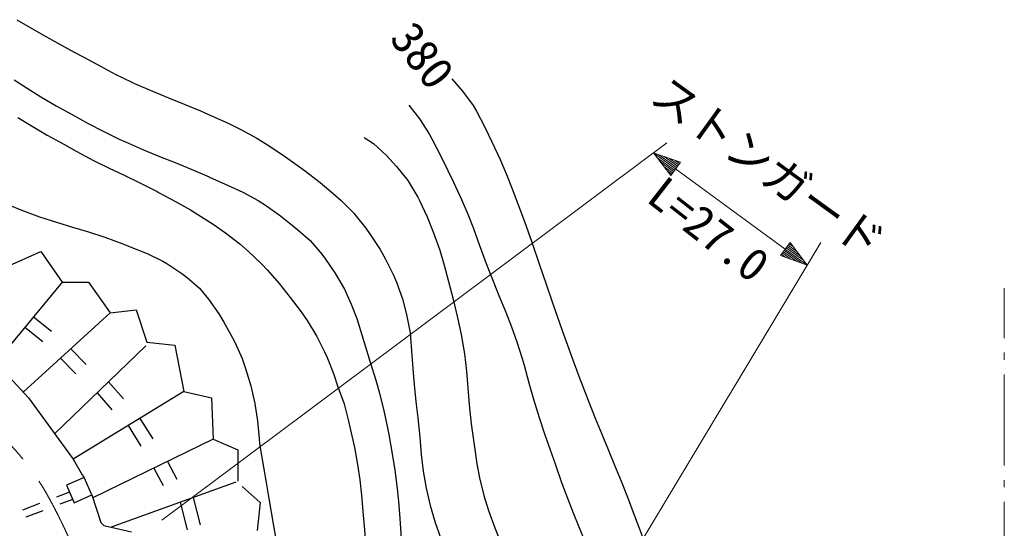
# Model space of a CAD drawing. Units: millimetres, scale not verified. Extents: x 40000 to 680000, y 20000 to 380000.
# Drawn here: x 407597 to 461738, y 302672 to 330628 of the extents above; entities that cross this region are included whole.
import ezdxf
from ezdxf.enums import TextEntityAlignment as Align

# ---------------------------------------------------------------- set-up
doc = ezdxf.new("R2010")
doc.units = ezdxf.units.MM
doc.header["$LTSCALE"] = 1000
doc.linetypes.add('CHAIN', pattern=[18.5, 12, -1.5, 3.5, -1.5])
for name, color, linetype, lineweight in [('M-BGD', 7, 'Continuous', 25), ('M-BGD-HTXT', 7, 'Continuous', 13), ('M-BMK', 2, 'CHAIN', 13), ('M-STR-HTXT', 7, 'Continuous', 13)]:
    doc.layers.add(name, color=color, linetype=linetype, lineweight=lineweight)
doc.styles.add('ＭＳ ゴシック', font='')
doc.styles.get('ＭＳ ゴシック').set_extended_font_data('MS Gothic')

msp = doc.modelspace()

# ---------------------------------------------------------------- linework, layer by layer
at = {"layer": 'M-BGD'}
for p, q in [((406868, 317043), (408755, 317895)), ((408755, 317895), (409940, 316202)), ((409940, 316202), (406276, 311792)), ((409940, 316202), (411379, 316202)), ((411379, 316202), (412565, 314509)), ((412565, 314509), (414004, 314678)), ((414004, 314678), (414597, 312900)), ((412565, 314509), (407788, 310163)), ((408361, 314302), (409346, 313502)), ((407888, 313732), (408872, 312931)), ((414539, 312702), (409512, 307873)), ((410406, 312544), (411246, 311683)), ((414597, 312900), (416121, 312731)), ((416121, 312731), (416629, 310191)), ((405876, 312223), (408077, 309852)), ((409843, 312032), (410683, 311171)), ((412476, 310720), (413296, 309783)), ((408077, 309852), (410533, 306465)), ((416629, 310191), (410533, 306465)), ((411852, 310121), (412672, 309183)), ((416629, 310191), (418153, 309852)), ((418153, 309852), (418237, 307566)), ((414211, 308713), (414917, 307593)), ((413561, 308316), (414267, 307195)), ((418237, 307566), (411613, 304345)), ((418237, 307566), (419592, 306976)), ((410533, 306465), (411041, 305619)), ((419592, 306976), (419592, 305267)), ((414977, 305980), (415494, 305015)), ((415724, 306344), (416242, 305379)), ((411137, 305471), (410169, 305047)), ((411041, 305619), (411137, 305471)), ((411562, 304503), (411137, 305471)), ((410169, 305047), (410593, 304079)), ((419473, 305201), (412626, 302736)), ((419825, 304972), (420815, 304095)), ((410340, 304658), (409629, 304388)), ((410593, 304079), (411562, 304503)), ((411562, 304503), (412057, 302994)), ((417140, 304361), (417523, 302855)), ((408694, 304032), (407759, 303677)), ((410514, 304261), (409803, 303991)), ((416416, 304100), (416799, 302594)), ((420815, 304095), (420657, 302544)), ((408868, 303636), (407933, 303281)), ((412057, 302994), (412226, 302825)), ((412226, 302825), (413750, 302486))]:
    msp.add_line(p, q, dxfattribs=at)
for points in [[(407448, 330628), (408174, 330198), (408909, 329774), (409699, 329333), (410586, 328851), (411125, 328563), (412042, 328068), (412856, 327634), (413766, 327193), (413919, 327124), (414906, 326697), (415783, 326336), (416635, 325990), (417547, 325610), (418153, 325346), (419055, 324936), (419761, 324584), (420633, 324107), (421370, 323653), (422218, 323094), (422988, 322543), (423317, 322298), (424125, 321672), (424840, 321068), (425265, 320689), (425967, 319994), (426027, 319927), (426637, 319164), (426873, 318827), (427412, 318004), (427720, 317472), (428150, 316594), (428313, 316202), (428647, 315280), (428859, 314428), (429075, 313408)], [(407288, 327327), (408000, 326862), (408759, 326393), (409604, 325900), (410448, 325431), (411367, 324928), (412183, 324495), (413069, 324063), (413411, 323907), (414404, 323477), (415292, 323116), (416144, 322778), (417027, 322417), (418009, 321986), (418068, 321959), (419026, 321536), (419866, 321154), (420717, 320690), (421116, 320435), (421938, 319850), (422688, 319250), (422894, 319081), (423571, 318488), (424206, 317749), (424418, 317472), (424926, 316710), (425449, 315808), (425828, 315000), (426127, 314196), (426408, 313304), (426736, 312233), (426873, 311799)], [(431361, 327378), (431953, 326701), (432531, 325913), (432715, 325600), (433175, 324718), (433562, 323907), (434009, 322949), (434368, 322123), (434682, 321338), (434995, 320503), (435351, 319527), (435763, 318403)], [(428990, 325939), (429583, 325177), (430108, 324352), (430260, 324076), (430737, 323168), (431148, 322332), (431445, 321705), (431884, 320752), (432234, 319934), (432546, 319146), (432870, 318280), (433256, 317227), (433477, 316625)], [(407488, 325243), (408280, 324770), (409114, 324289), (410018, 323780), (410702, 323399), (411657, 322890), (412517, 322466), (413345, 322074), (414202, 321663), (415148, 321180), (415274, 321113), (416172, 320634), (416992, 320170), (417391, 319927), (418228, 319395), (418915, 318911), (419696, 318313), (420185, 317895), (420888, 317215), (421201, 316879), (421856, 316126), (422471, 315355), (423069, 314576), (423402, 314085), (423932, 313223), (424361, 312374), (424503, 312053), (424850, 311188), (425095, 310445)], [(426535, 324161), (427043, 323822), (427770, 323163), (428313, 322552), (428934, 321786), (428990, 321705), (429495, 320865), (429583, 320689), (429996, 319783), (430345, 318911), (430694, 317959), (430945, 317139), (431181, 316237), (431445, 315186)], [(407123, 320393), (407654, 320181), (408679, 319801), (409613, 319493), (410497, 319225), (411373, 318961), (412282, 318667), (413263, 318310), (413665, 318149), (414601, 317774), (415461, 317357), (415697, 317218), (416512, 316678), (416798, 316456), (417475, 315863), (417983, 315271), (418543, 314466), (418830, 314001), (419305, 313145), (419423, 312900), (419822, 312003), (420015, 311461), (420303, 310503), (420520, 309531), (420523, 309513), (420674, 308574), (420757, 307599), (420777, 307312)], [(435763, 318403), (436185, 317150), (436543, 316090), (436855, 315171), (437142, 314341), (437421, 313550), (437712, 312744), (438033, 311871), (438404, 310881), (438473, 310699), (438871, 309663), (439245, 308724), (439603, 307849), (439954, 307001), (440306, 306148), (440669, 305256), (441051, 304289), (441319, 303588), (441644, 302729), (441859, 302147)], [(433477, 316625), (433952, 315468), (434329, 314545), (434645, 313739), (434933, 312929), (435230, 311998), (435340, 311630), (435599, 310668), (435848, 309767), (436163, 308757), (436455, 307873), (436765, 306976), (437033, 306211), (437395, 305198), (437720, 304326), (438029, 303530), (438347, 302746), (438696, 301909), (439100, 300957), (439580, 299823), (439743, 299438)], [(431445, 315186), (431696, 314166), (431869, 313323), (432052, 312261), (432162, 311309), (432237, 310398), (432312, 309458), (432426, 308418), (432461, 308159), (432597, 307139), (432732, 306222), (432885, 305449), (433123, 304478), (433381, 303655), (433729, 302695), (433901, 302232)], [(429075, 313408), (429162, 312170), (429235, 311211), (429310, 310367), (429402, 309471), (429484, 308745), (429591, 307674), (429676, 306724), (429780, 305815), (429943, 304872), (430175, 303925), (430443, 302998), (430751, 302116), (430937, 301639)], [(426873, 311799), (427186, 310809), (427381, 310106), (427624, 309122), (427816, 308191), (427889, 307820), (428086, 306769), (428230, 305858), (428336, 305012), (428418, 304155), (428493, 303213), (428576, 302109), (428651, 301131)], [(425095, 310445), (425434, 309513), (425681, 308568), (425773, 308159), (426003, 307106), (426173, 306182), (426299, 305328), (426394, 304484), (426474, 303592), (426552, 302593), (426644, 301428), (426704, 300708)], [(420777, 307312), (420998, 306040), (421164, 305084), (421299, 304302), (421429, 303551), (421578, 302690), (421772, 301576), (421878, 300962)]]:
    msp.add_lwpolyline(points, dxfattribs=at)
at = {"layer": 'M-BGD-HTXT'}
for p, q in [((461724, 315869), (461726, 313126)), ((461727, 312326), (461727, 311926)), ((461728, 311126), (461732, 306126)), ((461733, 305326), (461733, 304926)), ((461734, 304126), (461738, 299126))]:
    msp.add_line(p, q, dxfattribs=at)
at = {"layer": 'M-BMK'}
msp.add_open_spline([(397896, 312931), (399868, 312308), (400567, 312047), (402140, 311190), (404065, 310140), (405081, 309361), (406603, 307782), (408148, 306178), (408872, 305096), (409852, 303096), (410572, 301624), (410805, 300998), (411339, 299173)], degree=3, knots=[0, 0, 0, 0, 1, 1, 1, 2, 2, 2, 3, 3, 3, 4, 4, 4, 4], dxfattribs=at)
at = {"layer": 'M-STR-HTXT'}
for p, q in [((415405, 303125), (443185, 323859)), ((442449, 323310), (443396, 322062)), ((442449, 323310), (443926, 322789)), ((442449, 323310), (443661, 322426)), ((443608, 322353), (442639, 323060)), ((443714, 322498), (442745, 323206)), ((442828, 322811), (443555, 322280)), ((443040, 323102), (443767, 322571)), ((443820, 322644), (443335, 322998)), ((443396, 322062), (443926, 322789)), ((443631, 322893), (443873, 322716)), ((443502, 322208), (443017, 322561)), ((443206, 322312), (443449, 322135)), ((443661, 322426), (449692, 318023)), ((451646, 318374), (431131, 284208)), ((449958, 318387), (449427, 317660)), ((450904, 317139), (449958, 318387)), ((450313, 317347), (449586, 317878)), ((449639, 317951), (450609, 317243)), ((450904, 317139), (449692, 318023)), ((449746, 318096), (450715, 317388)), ((450526, 317638), (449799, 318169)), ((449852, 318241), (450336, 317888)), ((450147, 318137), (449905, 318314)), ((450904, 317139), (449427, 317660)), ((449723, 317556), (449480, 317732)), ((449533, 317805), (450018, 317451))]:
    msp.add_line(p, q, dxfattribs=at)

# ---------------------------------------------------------------- texts
at = {"layer": 'M-BGD', "style": 'ＭＳ ゴシック'}
msp.add_text('380', height=1833, rotation=308.083, dxfattribs=at).set_placement((428597, 327762), align=Align.BOTTOM_CENTER)
at = {"layer": 'M-STR-HTXT', "style": 'ＭＳ ゴシック'}
for s, rotation, p in [('ストンガード', 324.062, (447901, 321339)), ('L=27.0', 322.043, (444587, 317951))]:
    msp.add_text(s, height=1833, rotation=rotation, dxfattribs=at).set_placement(p, align=Align.BOTTOM_CENTER)

doc.saveas('drawing.dxf')
